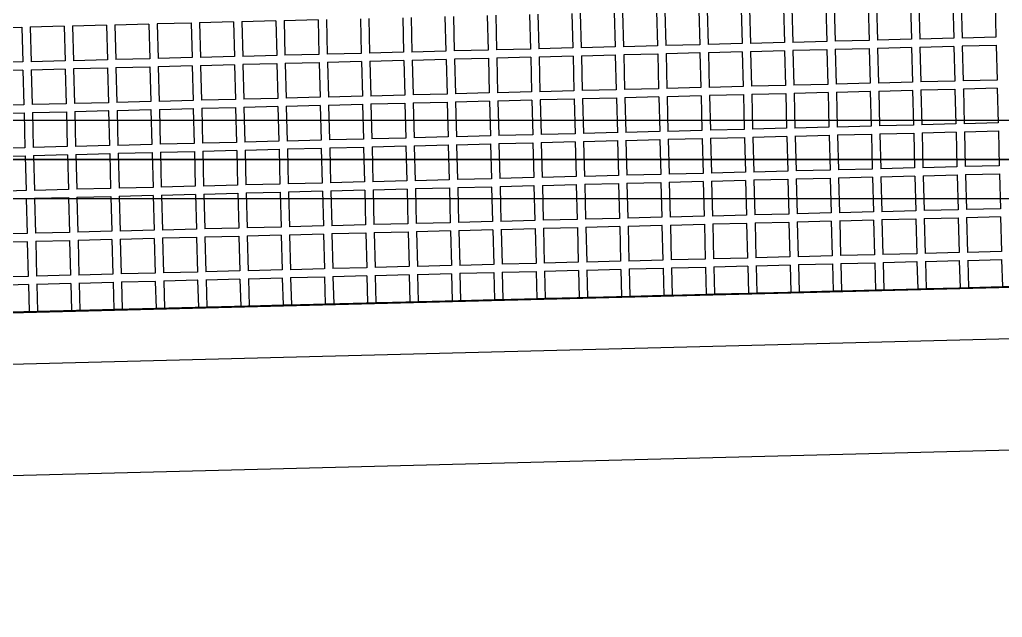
# Model space of a CAD drawing. Header units: inches. Extents: x -1841 to -80, y -100 to 1021.
# Drawn here: x -904.621 to -902.536, y 327.062 to 328.33 of the extents above; entities that cross this region are included whole.
import ezdxf

# ---------------------------------------------------------------- set-up
doc = ezdxf.new("R2010")
doc.units = ezdxf.units.IN
doc.header["$MEASUREMENT"] = 0
doc.layers.add('Edges', color=7, linetype='Continuous')
doc.layers.add('PDF_Geometry', color=7, linetype='Continuous', true_color=0x777777)

# ---------------------------------------------------------------- blocks, each defined once
blk = doc.blocks.new('infrared patio heater fr')
at = {"layer": 'Edges'}
for p, q in [((-50, 10.889), (50, 10.889)), ((-40, 8.228), (40, 8.228)), ((-40, 6.998), (40, 6.998)), ((38, 6.971), (-38, 6.971)), ((-5.487, 6.971), (-5.687, 6.971)), ((-5.486, 6.329), (-5.487, 6.971)), ((-4.674, 6.971), (-5.487, 6.971)), ((-4.674, 6.329), (-4.674, 6.971)), ((-4.474, 6.971), (-4.674, 6.971)), ((-4.473, 6.329), (-4.474, 6.971)), ((-3.66, 6.971), (-4.474, 6.971)), ((-3.66, 6.329), (-3.66, 6.971)), ((-3.461, 6.971), (-3.66, 6.971)), ((-3.459, 6.329), (-3.461, 6.971)), ((-2.647, 6.971), (-3.461, 6.971)), ((-2.647, 6.329), (-2.647, 6.971)), ((-2.447, 6.971), (-2.647, 6.971)), ((-2.446, 6.329), (-2.447, 6.971)), ((-1.634, 6.971), (-2.447, 6.971)), ((-1.634, 6.329), (-1.634, 6.971)), ((-1.434, 6.971), (-1.634, 6.971)), ((-1.433, 6.329), (-1.434, 6.971)), ((-0.62, 6.971), (-1.434, 6.971)), ((-0.62, 6.329), (-0.62, 6.971)), ((-0.421, 6.971), (-0.62, 6.971)), ((-0.419, 6.329), (-0.421, 6.971)), ((0.393, 6.971), (-0.421, 6.971)), ((0.393, 6.329), (0.393, 6.971)), ((0.593, 6.971), (0.393, 6.971)), ((0.594, 6.329), (0.593, 6.971)), ((1.406, 6.971), (0.593, 6.971)), ((1.406, 6.329), (1.406, 6.971)), ((1.606, 6.971), (1.406, 6.971)), ((1.607, 6.329), (1.606, 6.971)), ((2.42, 6.971), (1.606, 6.971)), ((2.42, 6.329), (2.42, 6.971)), ((2.619, 6.971), (2.42, 6.971)), ((2.621, 6.329), (2.619, 6.971)), ((3.433, 6.971), (2.619, 6.971)), ((3.433, 6.329), (3.433, 6.971)), ((3.633, 6.971), (3.433, 6.971)), ((3.634, 6.329), (3.633, 6.971)), ((4.446, 6.971), (3.633, 6.971)), ((4.446, 6.329), (4.446, 6.971)), ((4.646, 6.971), (4.446, 6.971)), ((4.647, 6.329), (4.646, 6.971)), ((5.46, 6.971), (4.646, 6.971)), ((5.46, 6.329), (5.46, 6.971)), ((5.659, 6.971), (5.46, 6.971)), ((5.661, 6.329), (5.659, 6.971)), ((6.473, 6.971), (5.659, 6.971)), ((6.473, 6.329), (6.473, 6.971)), ((6.673, 6.971), (6.473, 6.971)), ((6.674, 6.329), (6.673, 6.971)), ((7.486, 6.971), (6.673, 6.971)), ((7.486, 6.329), (7.486, 6.971)), ((7.686, 6.971), (7.486, 6.971)), ((7.687, 6.329), (7.686, 6.971)), ((8.5, 6.971), (7.686, 6.971)), ((8.5, 6.329), (8.5, 6.971)), ((8.699, 6.971), (8.5, 6.971)), ((8.701, 6.329), (8.699, 6.971)), ((9.513, 6.971), (8.699, 6.971)), ((9.513, 6.329), (9.513, 6.971)), ((9.713, 6.971), (9.513, 6.971)), ((9.714, 6.329), (9.713, 6.971)), ((10.526, 6.971), (9.713, 6.971)), ((10.526, 6.329), (10.526, 6.971)), ((10.726, 6.971), (10.526, 6.971)), ((10.727, 6.329), (10.726, 6.971)), ((11.54, 6.971), (10.726, 6.971)), ((11.54, 6.329), (11.54, 6.971)), ((11.739, 6.971), (11.54, 6.971)), ((11.741, 6.329), (11.739, 6.971)), ((12.553, 6.971), (11.739, 6.971)), ((12.553, 6.329), (12.553, 6.971)), ((12.753, 6.971), (12.553, 6.971)), ((12.754, 6.329), (12.753, 6.971)), ((13.566, 6.971), (12.753, 6.971)), ((13.566, 6.329), (13.566, 6.971)), ((13.766, 6.971), (13.566, 6.971)), ((13.767, 6.329), (13.766, 6.971)), ((14.58, 6.971), (13.766, 6.971)), ((14.58, 6.329), (14.58, 6.971)), ((14.779, 6.971), (14.58, 6.971)), ((14.781, 6.329), (14.779, 6.971)), ((15.593, 6.971), (14.779, 6.971)), ((15.593, 6.329), (15.593, 6.971)), ((15.793, 6.971), (15.593, 6.971)), ((15.794, 6.329), (15.793, 6.971)), ((16.606, 6.971), (15.793, 6.971)), ((16.606, 6.329), (16.606, 6.971)), ((16.806, 6.971), (16.606, 6.971)), ((16.807, 6.329), (16.806, 6.971)), ((17.62, 6.971), (16.806, 6.971)), ((17.62, 6.329), (17.62, 6.971)), ((17.819, 6.971), (17.62, 6.971)), ((17.821, 6.329), (17.819, 6.971)), ((18.633, 6.971), (17.819, 6.971)), ((-5.487, 6.325), (-5.486, 6.329)), ((-5.486, 5.303), (-5.487, 6.131)), ((-5.486, 6.329), (-4.674, 6.329)), ((-5.485, 6.131), (-4.674, 6.131)), ((-4.674, 6.318), (-4.674, 6.329)), ((-4.674, 5.303), (-4.674, 6.131)), ((-4.474, 6.325), (-4.473, 6.329)), ((-4.473, 5.303), (-4.474, 6.131)), ((-4.473, 6.329), (-3.66, 6.329)), ((-4.471, 6.131), (-3.66, 6.131)), ((-3.66, 6.318), (-3.66, 6.329)), ((-3.66, 5.303), (-3.66, 6.131)), ((-3.461, 6.325), (-3.459, 6.329)), ((-3.459, 5.303), (-3.461, 6.131)), ((-3.459, 6.329), (-2.647, 6.329)), ((-3.458, 6.131), (-2.647, 6.131)), ((-2.647, 6.318), (-2.647, 6.329)), ((-2.647, 5.303), (-2.647, 6.131)), ((-2.446, 5.303), (-2.448, 6.131)), ((-2.447, 6.325), (-2.446, 6.329)), ((-2.446, 6.329), (-1.634, 6.329)), ((-2.445, 6.131), (-1.634, 6.131)), ((-1.634, 6.318), (-1.634, 6.329)), ((-1.634, 5.303), (-1.634, 6.131)), ((-1.434, 6.325), (-1.433, 6.329)), ((-1.433, 5.303), (-1.434, 6.131)), ((-1.433, 6.329), (-0.62, 6.329)), ((-1.431, 6.131), (-0.62, 6.131)), ((-0.62, 6.318), (-0.62, 6.329)), ((-0.62, 5.303), (-0.62, 6.131)), ((-0.421, 6.325), (-0.419, 6.329)), ((-0.419, 5.303), (-0.421, 6.131)), ((-0.419, 6.329), (0.393, 6.329)), ((-0.418, 6.131), (0.393, 6.131)), ((0.393, 6.318), (0.393, 6.329)), ((0.393, 5.303), (0.393, 6.131)), ((0.593, 6.325), (0.594, 6.329)), ((0.594, 5.303), (0.593, 6.131)), ((0.594, 6.329), (1.406, 6.329)), ((0.595, 6.131), (1.406, 6.131)), ((1.406, 6.318), (1.406, 6.329)), ((1.406, 5.303), (1.406, 6.131)), ((1.606, 6.325), (1.607, 6.329)), ((1.607, 5.303), (1.606, 6.131)), ((1.607, 6.329), (2.42, 6.329)), ((1.609, 6.131), (2.42, 6.131)), ((2.42, 6.318), (2.42, 6.329)), ((2.42, 5.303), (2.42, 6.131)), ((2.619, 6.325), (2.621, 6.329)), ((2.621, 5.303), (2.619, 6.131)), ((2.621, 6.329), (3.433, 6.329)), ((2.622, 6.131), (3.433, 6.131)), ((3.433, 6.318), (3.433, 6.329)), ((3.433, 5.303), (3.433, 6.131)), ((3.633, 6.325), (3.634, 6.329)), ((3.634, 5.303), (3.633, 6.131)), ((3.634, 6.329), (4.446, 6.329)), ((3.635, 6.131), (4.446, 6.131)), ((4.446, 6.318), (4.446, 6.329)), ((4.446, 5.303), (4.446, 6.131)), ((4.646, 6.325), (4.647, 6.329)), ((4.647, 5.303), (4.646, 6.131)), ((4.647, 6.329), (5.46, 6.329)), ((4.649, 6.131), (5.46, 6.131)), ((5.46, 6.318), (5.46, 6.329)), ((5.46, 5.303), (5.46, 6.131)), ((5.659, 6.325), (5.661, 6.329)), ((5.661, 5.303), (5.659, 6.131)), ((5.661, 6.329), (6.473, 6.329)), ((5.662, 6.131), (6.473, 6.131)), ((6.473, 6.318), (6.473, 6.329)), ((6.473, 5.303), (6.473, 6.131)), ((6.673, 6.325), (6.674, 6.329)), ((6.674, 5.303), (6.673, 6.131)), ((6.674, 6.329), (7.486, 6.329)), ((6.675, 6.131), (7.486, 6.131)), ((7.486, 6.318), (7.486, 6.329)), ((7.486, 5.303), (7.486, 6.131)), ((7.686, 6.325), (7.687, 6.329)), ((7.687, 5.303), (7.686, 6.131)), ((7.687, 6.329), (8.5, 6.329)), ((7.689, 6.131), (8.5, 6.131)), ((8.5, 6.323), (8.5, 6.329)), ((8.5, 6.318), (8.5, 6.323)), ((8.5, 5.303), (8.5, 6.131)), ((8.699, 6.325), (8.701, 6.329)), ((8.701, 5.303), (8.699, 6.131)), ((8.701, 6.329), (9.513, 6.329)), ((8.702, 6.131), (9.513, 6.131)), ((9.513, 6.318), (9.513, 6.329)), ((9.513, 5.303), (9.513, 6.131)), ((9.713, 6.325), (9.714, 6.329)), ((9.714, 5.303), (9.713, 6.131)), ((9.714, 6.329), (10.526, 6.329)), ((9.715, 6.131), (10.526, 6.131)), ((10.526, 6.318), (10.526, 6.329)), ((10.526, 5.303), (10.526, 6.131)), ((10.726, 6.325), (10.727, 6.329)), ((10.727, 5.303), (10.726, 6.131)), ((10.727, 6.329), (11.54, 6.329)), ((10.729, 6.131), (11.54, 6.131)), ((11.54, 6.318), (11.54, 6.329)), ((11.54, 5.303), (11.54, 6.131)), ((11.739, 6.325), (11.741, 6.329)), ((11.741, 5.303), (11.739, 6.131)), ((11.741, 6.329), (12.553, 6.329)), ((11.742, 6.131), (12.553, 6.131)), ((12.553, 6.318), (12.553, 6.329)), ((12.553, 5.303), (12.553, 6.131)), ((12.753, 6.325), (12.754, 6.329)), ((12.754, 5.303), (12.753, 6.131)), ((12.754, 6.329), (13.566, 6.329)), ((12.755, 6.131), (13.566, 6.131)), ((13.566, 6.318), (13.566, 6.329)), ((13.566, 5.303), (13.566, 6.131)), ((13.766, 6.325), (13.767, 6.329)), ((13.767, 5.303), (13.766, 6.131)), ((13.767, 6.329), (14.58, 6.329)), ((13.769, 6.131), (14.58, 6.131)), ((14.58, 6.318), (14.58, 6.329)), ((14.58, 5.303), (14.58, 6.131)), ((14.779, 6.325), (14.781, 6.329)), ((14.781, 5.303), (14.779, 6.131)), ((14.781, 6.329), (15.593, 6.329)), ((14.782, 6.131), (15.593, 6.131)), ((15.593, 6.318), (15.593, 6.329)), ((15.593, 5.303), (15.593, 6.131)), ((15.793, 6.325), (15.794, 6.329)), ((15.794, 5.303), (15.793, 6.131)), ((15.794, 6.329), (16.606, 6.329)), ((15.795, 6.131), (16.606, 6.131)), ((16.606, 6.318), (16.606, 6.329)), ((16.606, 5.303), (16.606, 6.131)), ((16.806, 6.325), (16.807, 6.329)), ((16.807, 5.303), (16.806, 6.131)), ((16.807, 6.329), (17.62, 6.329)), ((16.809, 6.131), (17.62, 6.131)), ((17.62, 6.318), (17.62, 6.329)), ((17.62, 5.303), (17.62, 6.131)), ((17.819, 6.325), (17.821, 6.329)), ((17.821, 5.303), (17.819, 6.131)), ((17.821, 6.329), (18.633, 6.329)), ((17.822, 6.131), (18.633, 6.131)), ((-5.487, 5.299), (-5.486, 5.303)), ((-5.486, 5.303), (-4.674, 5.303)), ((-4.674, 5.295), (-4.674, 5.303)), ((-4.474, 5.299), (-4.473, 5.303)), ((-4.473, 5.303), (-3.66, 5.303)), ((-3.66, 5.295), (-3.66, 5.303)), ((-3.461, 5.299), (-3.459, 5.303)), ((-3.459, 5.303), (-2.647, 5.303)), ((-2.647, 5.295), (-2.647, 5.303)), ((-2.447, 5.299), (-2.446, 5.303)), ((-2.446, 5.303), (-1.634, 5.303)), ((-1.634, 5.293), (-1.634, 5.303)), ((-1.434, 5.299), (-1.433, 5.303)), ((-1.433, 5.303), (-0.62, 5.303)), ((-0.62, 5.295), (-0.62, 5.303)), ((-0.421, 5.299), (-0.419, 5.303)), ((-0.419, 5.303), (0.393, 5.303)), ((0.393, 5.295), (0.393, 5.303)), ((0.593, 5.299), (0.594, 5.303)), ((0.594, 5.303), (1.406, 5.303)), ((1.406, 5.295), (1.406, 5.303)), ((1.606, 5.299), (1.607, 5.303)), ((1.607, 5.303), (2.42, 5.303)), ((2.42, 5.295), (2.42, 5.303)), ((2.619, 5.299), (2.621, 5.303)), ((2.621, 5.303), (3.433, 5.303)), ((3.433, 5.295), (3.433, 5.303)), ((3.633, 5.299), (3.634, 5.303)), ((3.634, 5.303), (4.446, 5.303)), ((4.446, 5.293), (4.446, 5.303)), ((4.646, 5.299), (4.647, 5.303)), ((4.647, 5.303), (5.46, 5.303)), ((5.46, 5.295), (5.46, 5.303)), ((5.659, 5.299), (5.661, 5.303)), ((5.661, 5.303), (6.473, 5.303)), ((6.473, 5.293), (6.473, 5.303)), ((6.673, 5.299), (6.674, 5.303)), ((6.674, 5.303), (7.486, 5.303)), ((7.486, 5.295), (7.486, 5.303)), ((7.686, 5.299), (7.687, 5.303)), ((7.687, 5.303), (8.5, 5.303)), ((8.5, 5.297), (8.5, 5.303)), ((8.5, 5.293), (8.5, 5.297)), ((8.699, 5.299), (8.701, 5.303)), ((8.701, 5.303), (9.513, 5.303)), ((9.513, 5.295), (9.513, 5.303)), ((9.713, 5.299), (9.714, 5.303)), ((9.714, 5.303), (10.526, 5.303)), ((10.526, 5.295), (10.526, 5.303)), ((10.726, 5.299), (10.727, 5.303)), ((10.727, 5.303), (11.54, 5.303)), ((11.54, 5.295), (11.54, 5.303)), ((11.739, 5.299), (11.741, 5.303)), ((11.741, 5.303), (12.553, 5.303)), ((12.553, 5.295), (12.553, 5.303)), ((12.753, 5.299), (12.754, 5.303)), ((12.754, 5.303), (13.566, 5.303)), ((13.566, 5.293), (13.566, 5.303)), ((13.766, 5.299), (13.767, 5.303)), ((13.767, 5.303), (14.58, 5.303)), ((14.58, 5.295), (14.58, 5.303)), ((14.779, 5.299), (14.781, 5.303)), ((14.781, 5.303), (15.593, 5.303)), ((15.593, 5.295), (15.593, 5.303)), ((15.793, 5.299), (15.794, 5.303)), ((15.794, 5.303), (16.606, 5.303)), ((16.606, 5.295), (16.606, 5.303)), ((16.806, 5.299), (16.807, 5.303)), ((16.807, 5.303), (17.62, 5.303)), ((17.62, 5.295), (17.62, 5.303)), ((17.819, 5.299), (17.821, 5.303)), ((17.821, 5.303), (18.633, 5.303)), ((-5.488, 5.105), (-4.674, 5.105)), ((-5.486, 4.277), (-5.488, 5.105)), ((-4.674, 4.277), (-4.674, 5.105)), ((-4.474, 5.105), (-3.66, 5.105)), ((-4.473, 4.277), (-4.474, 5.105)), ((-3.66, 4.277), (-3.66, 5.105)), ((-3.461, 5.105), (-2.647, 5.105)), ((-3.459, 4.277), (-3.461, 5.105)), ((-2.647, 4.277), (-2.647, 5.105)), ((-2.447, 5.105), (-1.634, 5.105)), ((-2.446, 4.277), (-2.447, 5.105)), ((-1.634, 4.277), (-1.634, 5.105)), ((-1.434, 5.105), (-0.62, 5.105)), ((-1.433, 4.277), (-1.434, 5.105)), ((-0.62, 4.277), (-0.62, 5.105)), ((-0.421, 5.105), (0.393, 5.105)), ((-0.419, 4.277), (-0.421, 5.105)), ((0.393, 4.277), (0.393, 5.105)), ((0.593, 5.105), (1.406, 5.105)), ((0.594, 4.277), (0.593, 5.105)), ((1.406, 4.277), (1.406, 5.105)), ((1.606, 5.105), (2.42, 5.105)), ((1.607, 4.277), (1.606, 5.105)), ((2.42, 4.277), (2.42, 5.105)), ((2.619, 5.105), (3.433, 5.105)), ((2.621, 4.277), (2.619, 5.105)), ((3.433, 4.277), (3.433, 5.105)), ((3.633, 5.105), (4.446, 5.105)), ((3.634, 4.277), (3.633, 5.105)), ((4.446, 4.277), (4.446, 5.105)), ((4.646, 5.105), (5.46, 5.105)), ((4.647, 4.277), (4.646, 5.105)), ((5.46, 4.277), (5.46, 5.105)), ((5.659, 5.105), (6.473, 5.105)), ((5.661, 4.277), (5.659, 5.105)), ((6.473, 4.277), (6.473, 5.105)), ((6.673, 5.105), (7.486, 5.105)), ((6.674, 4.277), (6.673, 5.105)), ((7.486, 4.277), (7.486, 5.105)), ((7.686, 5.105), (8.5, 5.105)), ((7.687, 4.277), (7.686, 5.105)), ((8.5, 4.277), (8.5, 5.105)), ((8.699, 5.105), (9.513, 5.105)), ((8.701, 4.277), (8.699, 5.105)), ((9.513, 4.277), (9.513, 5.105)), ((9.713, 5.105), (10.526, 5.105)), ((9.714, 4.277), (9.713, 5.105)), ((10.526, 4.277), (10.526, 5.105)), ((10.726, 5.105), (11.54, 5.105)), ((10.727, 4.277), (10.726, 5.105)), ((11.54, 4.277), (11.54, 5.105)), ((11.739, 5.105), (12.553, 5.105)), ((11.741, 4.277), (11.739, 5.105)), ((12.553, 4.277), (12.553, 5.105)), ((12.753, 5.105), (13.566, 5.105)), ((12.754, 4.277), (12.753, 5.105)), ((13.566, 4.277), (13.566, 5.105)), ((13.766, 5.105), (14.58, 5.105)), ((13.767, 4.277), (13.766, 5.105)), ((14.58, 4.277), (14.58, 5.105)), ((14.779, 5.105), (15.593, 5.105)), ((14.781, 4.277), (14.779, 5.105)), ((15.593, 4.277), (15.593, 5.105)), ((15.793, 5.105), (16.606, 5.105)), ((15.794, 4.277), (15.793, 5.105)), ((16.606, 4.277), (16.606, 5.105)), ((16.806, 5.105), (17.62, 5.105)), ((16.807, 4.277), (16.806, 5.105)), ((17.62, 4.277), (17.62, 5.105)), ((17.819, 5.105), (18.633, 5.105)), ((17.821, 4.277), (17.819, 5.105)), ((-5.487, 4.273), (-5.486, 4.277)), ((-5.486, 4.277), (-4.674, 4.277)), ((-4.674, 4.269), (-4.674, 4.277)), ((-4.474, 4.273), (-4.473, 4.277)), ((-4.473, 4.277), (-3.66, 4.277)), ((-3.66, 4.269), (-3.66, 4.277)), ((-3.461, 4.273), (-3.459, 4.277)), ((-3.459, 4.277), (-2.647, 4.277)), ((-2.647, 4.269), (-2.647, 4.277)), ((-2.447, 4.273), (-2.446, 4.277)), ((-2.446, 4.277), (-1.634, 4.277)), ((-1.634, 4.267), (-1.634, 4.277)), ((-1.434, 4.273), (-1.433, 4.277)), ((-1.433, 4.277), (-0.62, 4.277)), ((-0.62, 4.269), (-0.62, 4.277)), ((-0.421, 4.273), (-0.419, 4.277)), ((-0.419, 4.277), (0.393, 4.277)), ((0.393, 4.269), (0.393, 4.277)), ((0.593, 4.273), (0.594, 4.277)), ((0.594, 4.277), (1.406, 4.277)), ((1.406, 4.271), (1.406, 4.277)), ((1.606, 4.273), (1.607, 4.277)), ((1.607, 4.277), (2.42, 4.277)), ((2.42, 4.269), (2.42, 4.277)), ((2.619, 4.273), (2.621, 4.277)), ((2.621, 4.277), (3.433, 4.277)), ((3.433, 4.269), (3.433, 4.277)), ((3.633, 4.273), (3.634, 4.277)), ((3.634, 4.277), (4.446, 4.277)), ((4.446, 4.267), (4.446, 4.277)), ((4.646, 4.273), (4.647, 4.277)), ((4.647, 4.277), (5.46, 4.277)), ((5.46, 4.269), (5.46, 4.277)), ((5.659, 4.273), (5.661, 4.277)), ((5.661, 4.277), (6.473, 4.277)), ((6.473, 4.269), (6.473, 4.277)), ((6.673, 4.273), (6.674, 4.277)), ((6.674, 4.277), (7.486, 4.277)), ((7.486, 4.269), (7.486, 4.277)), ((7.686, 4.273), (7.687, 4.277)), ((7.687, 4.277), (8.5, 4.277)), ((8.5, 4.269), (8.5, 4.277)), ((8.699, 4.273), (8.701, 4.277)), ((8.701, 4.277), (9.513, 4.277)), ((9.513, 4.269), (9.513, 4.277)), ((9.713, 4.273), (9.714, 4.277)), ((9.714, 4.277), (10.526, 4.277)), ((10.527, 4.271), (10.526, 4.277)), ((10.726, 4.273), (10.727, 4.277)), ((10.727, 4.277), (11.54, 4.277)), ((11.54, 4.269), (11.54, 4.277)), ((11.739, 4.273), (11.741, 4.277)), ((11.741, 4.277), (12.553, 4.277)), ((12.553, 4.269), (12.553, 4.277)), ((12.753, 4.273), (12.754, 4.277)), ((12.754, 4.277), (13.566, 4.277)), ((13.566, 4.269), (13.566, 4.277)), ((13.766, 4.273), (13.767, 4.277)), ((13.767, 4.277), (14.58, 4.277)), ((14.58, 4.269), (14.58, 4.277)), ((14.779, 4.273), (14.781, 4.277)), ((14.781, 4.277), (15.593, 4.277)), ((15.593, 4.269), (15.593, 4.277)), ((15.793, 4.273), (15.794, 4.277)), ((15.794, 4.277), (16.606, 4.277)), ((16.606, 4.269), (16.606, 4.277)), ((16.806, 4.273), (16.807, 4.277)), ((16.807, 4.277), (17.62, 4.277)), ((17.62, 4.271), (17.62, 4.277)), ((17.62, 4.267), (17.62, 4.271)), ((17.819, 4.273), (17.821, 4.277)), ((17.821, 4.277), (18.633, 4.277)), ((-5.487, 4.079), (-4.674, 4.079)), ((-5.486, 3.251), (-5.487, 4.079)), ((-4.674, 3.251), (-4.674, 4.079)), ((-4.474, 4.079), (-3.66, 4.079)), ((-4.473, 3.251), (-4.474, 4.079)), ((-3.66, 3.251), (-3.66, 4.079)), ((-3.461, 4.079), (-2.647, 4.079)), ((-3.46, 3.251), (-3.461, 4.079)), ((-2.647, 3.251), (-2.647, 4.079)), ((-2.447, 4.079), (-1.634, 4.079)), ((-2.446, 3.251), (-2.447, 4.079)), ((-1.634, 3.251), (-1.634, 4.079)), ((-1.434, 4.079), (-0.62, 4.079)), ((-1.433, 3.251), (-1.434, 4.079)), ((-0.62, 3.251), (-0.62, 4.079)), ((-0.421, 4.079), (0.393, 4.079)), ((-0.42, 3.251), (-0.421, 4.079)), ((0.393, 3.251), (0.393, 4.079)), ((0.593, 4.079), (1.406, 4.079)), ((0.594, 3.251), (0.593, 4.079)), ((1.406, 3.251), (1.406, 4.079)), ((1.606, 4.079), (2.42, 4.079)), ((1.607, 3.251), (1.606, 4.079)), ((2.42, 3.251), (2.42, 4.079)), ((2.619, 4.079), (3.433, 4.079)), ((2.62, 3.251), (2.619, 4.079)), ((3.433, 3.251), (3.433, 4.079)), ((3.633, 4.079), (4.446, 4.079)), ((3.634, 3.251), (3.633, 4.079)), ((4.446, 3.251), (4.446, 4.079)), ((4.646, 4.079), (5.46, 4.079)), ((4.647, 3.251), (4.646, 4.079)), ((5.46, 3.251), (5.46, 4.079)), ((5.659, 4.079), (6.473, 4.079)), ((5.66, 3.251), (5.659, 4.079)), ((6.473, 3.251), (6.473, 4.079)), ((6.673, 4.079), (7.486, 4.079)), ((6.674, 3.251), (6.673, 4.079)), ((7.486, 3.251), (7.486, 4.079)), ((7.686, 4.079), (8.5, 4.079)), ((7.687, 3.251), (7.686, 4.079)), ((8.5, 3.251), (8.5, 4.079)), ((8.699, 4.079), (9.513, 4.079)), ((8.7, 3.251), (8.699, 4.079)), ((9.513, 3.251), (9.513, 4.079)), ((9.713, 4.079), (10.526, 4.079)), ((9.714, 3.251), (9.713, 4.079)), ((10.526, 3.251), (10.526, 4.079)), ((10.726, 4.079), (11.54, 4.079)), ((10.727, 3.251), (10.726, 4.079)), ((11.54, 3.251), (11.54, 4.079)), ((11.739, 4.079), (12.553, 4.079)), ((11.74, 3.251), (11.739, 4.079)), ((12.553, 3.251), (12.553, 4.079)), ((12.753, 4.079), (13.566, 4.079)), ((12.754, 3.251), (12.753, 4.079)), ((13.566, 3.251), (13.566, 4.079)), ((13.766, 4.079), (14.58, 4.079)), ((13.767, 3.251), (13.766, 4.079)), ((14.58, 3.251), (14.58, 4.079)), ((14.779, 4.079), (15.593, 4.079)), ((14.78, 3.251), (14.779, 4.079)), ((15.593, 3.251), (15.593, 4.079)), ((15.793, 4.079), (16.606, 4.079)), ((15.794, 3.251), (15.793, 4.079)), ((16.606, 3.251), (16.606, 4.079)), ((16.806, 4.079), (17.62, 4.079)), ((16.807, 3.251), (16.806, 4.079)), ((17.62, 3.251), (17.62, 4.079)), ((17.819, 4.079), (18.633, 4.079)), ((17.82, 3.251), (17.819, 4.079)), ((-5.487, 3.245), (-5.486, 3.251)), ((-5.486, 3.251), (-4.674, 3.251)), ((-4.674, 3.242), (-4.674, 3.251)), ((-4.474, 3.245), (-4.473, 3.251)), ((-4.473, 3.251), (-3.66, 3.251)), ((-3.66, 3.242), (-3.66, 3.251)), ((-3.461, 3.245), (-3.46, 3.251)), ((-3.46, 3.251), (-2.647, 3.251)), ((-2.647, 3.242), (-2.647, 3.251)), ((-2.447, 3.245), (-2.446, 3.251)), ((-2.446, 3.251), (-1.634, 3.251)), ((-1.634, 3.242), (-1.634, 3.251)), ((-1.434, 3.245), (-1.433, 3.251)), ((-1.433, 3.251), (-0.62, 3.251)), ((-0.62, 3.242), (-0.62, 3.251)), ((-0.421, 3.245), (-0.42, 3.251)), ((-0.42, 3.251), (0.393, 3.251)), ((0.393, 3.242), (0.393, 3.251)), ((0.593, 3.245), (0.594, 3.251)), ((0.594, 3.251), (1.406, 3.251)), ((1.406, 3.242), (1.406, 3.251)), ((1.606, 3.245), (1.607, 3.251)), ((1.607, 3.251), (2.42, 3.251)), ((2.42, 3.242), (2.42, 3.251)), ((2.619, 3.245), (2.62, 3.251)), ((2.62, 3.251), (3.433, 3.251)), ((3.433, 3.242), (3.433, 3.251)), ((3.633, 3.245), (3.634, 3.251)), ((3.634, 3.251), (4.446, 3.251)), ((4.446, 3.242), (4.446, 3.251)), ((4.646, 3.245), (4.647, 3.251)), ((4.647, 3.251), (5.46, 3.251)), ((5.46, 3.242), (5.46, 3.251)), ((5.659, 3.245), (5.66, 3.251)), ((5.66, 3.251), (6.473, 3.251)), ((6.473, 3.242), (6.473, 3.251)), ((6.673, 3.245), (6.674, 3.251)), ((6.674, 3.251), (7.486, 3.251)), ((7.486, 3.242), (7.486, 3.251)), ((7.686, 3.245), (7.687, 3.251)), ((7.687, 3.251), (8.5, 3.251)), ((8.5, 3.242), (8.5, 3.251)), ((8.699, 3.245), (8.7, 3.251)), ((8.7, 3.251), (9.513, 3.251)), ((9.513, 3.242), (9.513, 3.251)), ((9.713, 3.245), (9.714, 3.251)), ((9.714, 3.251), (10.526, 3.251)), ((10.527, 3.245), (10.526, 3.251)), ((10.526, 3.242), (10.527, 3.245)), ((10.726, 3.245), (10.727, 3.251)), ((10.727, 3.251), (11.54, 3.251)), ((11.54, 3.242), (11.54, 3.251)), ((11.739, 3.245), (11.74, 3.251)), ((11.74, 3.251), (12.553, 3.251)), ((12.553, 3.242), (12.553, 3.251)), ((12.753, 3.245), (12.754, 3.251)), ((12.754, 3.251), (13.566, 3.251)), ((13.566, 3.242), (13.566, 3.251)), ((13.766, 3.245), (13.767, 3.251)), ((13.767, 3.251), (14.58, 3.251)), ((14.58, 3.242), (14.58, 3.251)), ((14.779, 3.245), (14.78, 3.251)), ((14.78, 3.251), (15.593, 3.251)), ((15.593, 3.242), (15.593, 3.251)), ((15.793, 3.245), (15.794, 3.251)), ((15.794, 3.251), (16.606, 3.251)), ((16.606, 3.242), (16.606, 3.251)), ((16.806, 3.245), (16.807, 3.251)), ((16.807, 3.251), (17.62, 3.251)), ((17.62, 3.242), (17.62, 3.251)), ((17.819, 3.245), (17.82, 3.251)), ((17.82, 3.251), (18.633, 3.251)), ((-5.487, 3.053), (-4.674, 3.053)), ((-5.486, 2.225), (-5.487, 3.053)), ((-4.674, 2.225), (-4.674, 3.053)), ((-4.474, 3.053), (-3.66, 3.053)), ((-4.473, 2.225), (-4.474, 3.053)), ((-3.66, 2.225), (-3.66, 3.053)), ((-3.461, 3.053), (-2.647, 3.053)), ((-3.46, 2.225), (-3.461, 3.053)), ((-2.647, 2.225), (-2.647, 3.053)), ((-2.447, 3.053), (-1.634, 3.053)), ((-2.446, 2.225), (-2.447, 3.053)), ((-1.634, 2.225), (-1.634, 3.053)), ((-1.434, 3.053), (-0.62, 3.053)), ((-1.433, 2.225), (-1.434, 3.053)), ((-0.62, 2.225), (-0.62, 3.053)), ((-0.421, 3.053), (0.393, 3.053)), ((-0.42, 2.225), (-0.421, 3.053)), ((0.393, 2.225), (0.393, 3.053)), ((0.593, 3.053), (1.406, 3.053)), ((0.594, 2.225), (0.593, 3.053)), ((1.406, 2.225), (1.406, 3.053)), ((1.606, 3.053), (2.42, 3.053)), ((1.607, 2.225), (1.606, 3.053)), ((2.42, 2.225), (2.42, 3.053)), ((2.62, 2.225), (2.618, 3.055)), ((2.62, 3.053), (3.433, 3.053)), ((3.433, 2.225), (3.433, 3.053)), ((3.634, 2.225), (3.631, 3.055)), ((3.633, 3.053), (4.446, 3.053)), ((4.446, 2.225), (4.446, 3.053)), ((4.646, 3.053), (5.46, 3.053)), ((4.647, 2.225), (4.646, 3.053)), ((5.46, 2.225), (5.46, 3.053)), ((5.659, 3.053), (6.473, 3.053)), ((5.66, 2.225), (5.659, 3.053)), ((6.473, 2.225), (6.473, 3.053)), ((6.673, 3.053), (7.486, 3.053)), ((6.674, 2.225), (6.673, 3.053)), ((7.486, 2.225), (7.486, 3.053)), ((7.686, 3.053), (8.5, 3.053)), ((7.687, 2.225), (7.686, 3.053)), ((8.5, 2.225), (8.5, 3.053)), ((8.7, 2.225), (8.698, 3.055)), ((8.7, 3.053), (9.513, 3.053)), ((9.513, 2.225), (9.513, 3.053)), ((9.714, 2.225), (9.711, 3.055)), ((9.713, 3.053), (10.526, 3.053)), ((10.526, 2.225), (10.526, 3.053)), ((10.726, 3.053), (11.54, 3.053)), ((10.727, 2.225), (10.726, 3.053)), ((11.54, 2.225), (11.54, 3.053)), ((11.739, 3.053), (12.553, 3.053)), ((11.74, 2.225), (11.739, 3.053)), ((12.553, 2.225), (12.553, 3.053)), ((12.753, 3.053), (13.566, 3.053)), ((12.754, 2.225), (12.753, 3.053)), ((13.566, 2.225), (13.566, 3.053)), ((13.766, 3.053), (14.58, 3.053)), ((13.767, 2.225), (13.766, 3.053)), ((14.58, 2.225), (14.58, 3.053)), ((14.78, 2.225), (14.778, 3.055)), ((14.78, 3.053), (15.593, 3.053)), ((15.593, 2.225), (15.593, 3.053)), ((15.794, 2.225), (15.791, 3.055)), ((15.793, 3.053), (16.606, 3.053)), ((16.606, 2.225), (16.606, 3.053)), ((16.806, 3.053), (17.62, 3.053)), ((16.807, 2.225), (16.806, 3.053)), ((17.62, 2.225), (17.62, 3.053)), ((17.819, 3.053), (18.633, 3.053)), ((17.82, 2.225), (17.819, 3.053)), ((-5.487, 2.221), (-5.486, 2.225)), ((-5.486, 2.225), (-4.674, 2.225)), ((-4.674, 2.218), (-4.674, 2.225)), ((-4.474, 2.221), (-4.473, 2.225)), ((-4.473, 2.225), (-3.66, 2.225)), ((-3.66, 2.218), (-3.66, 2.225)), ((-3.461, 2.221), (-3.46, 2.225)), ((-3.46, 2.225), (-2.647, 2.225)), ((-2.647, 2.218), (-2.647, 2.225)), ((-2.447, 2.221), (-2.446, 2.225)), ((-2.446, 2.225), (-1.634, 2.225)), ((-1.634, 2.218), (-1.634, 2.225)), ((-1.434, 2.221), (-1.433, 2.225)), ((-1.433, 2.225), (-0.62, 2.225)), ((-0.62, 2.218), (-0.62, 2.225)), ((-0.421, 2.221), (-0.42, 2.225)), ((-0.42, 2.225), (0.393, 2.225)), ((0.393, 2.218), (0.393, 2.225)), ((0.593, 2.221), (0.594, 2.225)), ((0.594, 2.225), (1.406, 2.225)), ((1.406, 2.218), (1.406, 2.225)), ((1.606, 2.221), (1.607, 2.225)), ((1.607, 2.225), (2.42, 2.225)), ((2.42, 2.218), (2.42, 2.225)), ((2.619, 2.221), (2.62, 2.225)), ((2.62, 2.225), (3.433, 2.225)), ((3.433, 2.218), (3.433, 2.225)), ((3.633, 2.221), (3.634, 2.225)), ((3.634, 2.225), (4.446, 2.225)), ((4.446, 2.218), (4.446, 2.225)), ((4.646, 2.221), (4.647, 2.225)), ((4.647, 2.225), (5.46, 2.225)), ((5.46, 2.218), (5.46, 2.225)), ((5.659, 2.221), (5.66, 2.225)), ((5.66, 2.225), (6.473, 2.225)), ((6.473, 2.218), (6.473, 2.225)), ((6.673, 2.221), (6.674, 2.225)), ((6.674, 2.225), (7.486, 2.225)), ((7.486, 2.218), (7.486, 2.225)), ((7.686, 2.221), (7.687, 2.225)), ((7.687, 2.225), (8.5, 2.225)), ((8.5, 2.218), (8.5, 2.225)), ((8.699, 2.221), (8.7, 2.225)), ((8.7, 2.225), (9.513, 2.225)), ((9.513, 2.218), (9.513, 2.225)), ((9.713, 2.221), (9.714, 2.225)), ((9.714, 2.225), (10.526, 2.225)), ((10.526, 2.218), (10.526, 2.225)), ((10.726, 2.221), (10.727, 2.225)), ((10.727, 2.225), (11.54, 2.225)), ((11.54, 2.218), (11.54, 2.225)), ((11.739, 2.221), (11.74, 2.225)), ((11.74, 2.225), (12.553, 2.225)), ((12.553, 2.218), (12.553, 2.225)), ((12.753, 2.221), (12.754, 2.225)), ((12.754, 2.225), (13.566, 2.225)), ((13.566, 2.218), (13.566, 2.225)), ((13.766, 2.221), (13.767, 2.225)), ((13.767, 2.225), (14.58, 2.225)), ((14.58, 2.218), (14.58, 2.225)), ((14.779, 2.221), (14.78, 2.225)), ((14.78, 2.225), (15.593, 2.225)), ((15.593, 2.218), (15.593, 2.225)), ((15.793, 2.221), (15.794, 2.225)), ((15.794, 2.225), (16.606, 2.225)), ((16.606, 2.218), (16.606, 2.225)), ((16.806, 2.221), (16.807, 2.225)), ((16.807, 2.225), (17.62, 2.225)), ((17.62, 2.218), (17.62, 2.225)), ((17.819, 2.221), (17.82, 2.225)), ((17.82, 2.225), (18.633, 2.225)), ((-5.487, 2.027), (-4.674, 2.027)), ((-5.486, 1.199), (-5.487, 2.027)), ((-4.674, 1.199), (-4.674, 2.027)), ((-4.474, 2.027), (-3.66, 2.027)), ((-4.473, 1.199), (-4.474, 2.027)), ((-3.66, 1.199), (-3.66, 2.027)), ((-3.461, 2.027), (-2.647, 2.027)), ((-3.46, 1.199), (-3.461, 2.027)), ((-2.647, 1.199), (-2.647, 2.027)), ((-2.447, 2.027), (-1.634, 2.027)), ((-2.446, 1.199), (-2.447, 2.027)), ((-1.634, 1.199), (-1.634, 2.027)), ((-1.434, 2.027), (-0.62, 2.027)), ((-1.433, 1.199), (-1.434, 2.027)), ((-0.62, 1.199), (-0.62, 2.027)), ((-0.421, 2.027), (0.393, 2.027)), ((-0.42, 1.199), (-0.421, 2.027)), ((0.393, 1.199), (0.393, 2.027)), ((0.593, 2.027), (1.406, 2.027)), ((0.594, 1.199), (0.593, 2.027)), ((1.406, 1.199), (1.406, 2.027)), ((1.606, 2.027), (2.42, 2.027)), ((1.607, 1.199), (1.606, 2.027)), ((2.42, 1.199), (2.42, 2.027)), ((2.619, 2.027), (3.433, 2.027)), ((2.62, 1.199), (2.619, 2.027)), ((3.433, 1.199), (3.433, 2.027)), ((3.633, 2.027), (4.446, 2.027)), ((3.634, 1.199), (3.633, 2.027)), ((4.446, 1.199), (4.446, 2.027)), ((4.646, 2.027), (5.46, 2.027)), ((4.647, 1.199), (4.646, 2.027)), ((5.46, 1.199), (5.46, 2.027)), ((5.659, 2.027), (6.473, 2.027)), ((5.659, 1.199), (5.659, 2.027)), ((6.473, 1.199), (6.473, 2.027)), ((6.673, 2.027), (7.486, 2.027)), ((6.673, 1.199), (6.673, 2.027)), ((7.486, 1.199), (7.486, 2.027)), ((7.686, 2.027), (8.5, 2.027)), ((7.687, 1.199), (7.686, 2.027)), ((8.5, 1.199), (8.5, 2.027)), ((8.699, 2.027), (9.513, 2.027)), ((8.7, 1.199), (8.699, 2.027)), ((9.513, 1.199), (9.513, 2.027)), ((9.713, 2.027), (10.526, 2.027)), ((9.714, 1.199), (9.713, 2.027)), ((10.526, 1.199), (10.526, 2.027)), ((10.726, 2.027), (11.54, 2.027)), ((10.727, 1.199), (10.726, 2.027)), ((11.54, 1.199), (11.54, 2.027)), ((11.739, 2.027), (12.553, 2.027)), ((11.74, 1.199), (11.739, 2.027)), ((12.553, 1.199), (12.553, 2.027)), ((12.753, 2.027), (13.566, 2.027)), ((12.754, 1.199), (12.753, 2.027)), ((13.566, 1.199), (13.566, 2.027)), ((13.766, 2.027), (14.58, 2.027)), ((13.767, 1.199), (13.766, 2.027)), ((14.58, 1.199), (14.58, 2.027)), ((14.779, 2.027), (15.593, 2.027)), ((14.78, 1.199), (14.779, 2.027)), ((15.593, 1.199), (15.593, 2.027)), ((15.793, 2.027), (16.606, 2.027)), ((15.794, 1.199), (15.793, 2.027)), ((16.606, 1.199), (16.606, 2.027)), ((16.806, 2.027), (17.62, 2.027)), ((16.807, 1.199), (16.806, 2.027)), ((17.62, 1.199), (17.62, 2.027)), ((17.819, 2.027), (18.633, 2.027)), ((17.82, 1.199), (17.819, 2.027)), ((-5.487, 1.196), (-5.486, 1.199)), ((-5.486, 1.199), (-4.674, 1.199)), ((-4.674, 1.193), (-4.674, 1.199)), ((-4.474, 1.196), (-4.473, 1.199)), ((-4.473, 1.199), (-3.66, 1.199)), ((-3.66, 1.193), (-3.66, 1.199)), ((-3.461, 1.196), (-3.46, 1.199)), ((-3.46, 1.199), (-2.647, 1.199)), ((-2.647, 1.193), (-2.647, 1.199)), ((-2.447, 1.196), (-2.446, 1.199)), ((-2.446, 1.199), (-1.634, 1.199)), ((-1.634, 1.193), (-1.634, 1.199)), ((-1.434, 1.196), (-1.433, 1.199)), ((-1.433, 1.199), (-0.62, 1.199)), ((-0.62, 1.193), (-0.62, 1.199)), ((-0.421, 1.196), (-0.42, 1.199)), ((-0.42, 1.199), (0.393, 1.199)), ((0.393, 1.193), (0.393, 1.199)), ((0.593, 1.196), (0.594, 1.199)), ((0.594, 1.199), (1.406, 1.199)), ((1.406, 1.193), (1.406, 1.199)), ((1.606, 1.196), (1.607, 1.199)), ((1.607, 1.199), (2.42, 1.199)), ((2.42, 1.193), (2.42, 1.199)), ((2.619, 1.196), (2.62, 1.199)), ((2.62, 1.199), (3.433, 1.199)), ((3.433, 1.193), (3.433, 1.199)), ((3.633, 1.196), (3.634, 1.199)), ((3.634, 1.199), (4.446, 1.199)), ((4.446, 1.193), (4.446, 1.199)), ((4.646, 1.196), (4.647, 1.199)), ((4.647, 1.199), (5.46, 1.199)), ((5.46, 1.193), (5.46, 1.199)), ((5.659, 1.196), (5.659, 1.199)), ((5.659, 1.199), (6.473, 1.199)), ((6.473, 1.193), (6.473, 1.199)), ((6.673, 1.196), (6.673, 1.199)), ((6.673, 1.199), (7.486, 1.199)), ((7.486, 1.193), (7.486, 1.199)), ((7.686, 1.196), (7.687, 1.199)), ((7.687, 1.199), (8.5, 1.199)), ((8.5, 1.193), (8.5, 1.199)), ((8.699, 1.196), (8.7, 1.199)), ((8.7, 1.199), (9.513, 1.199)), ((9.513, 1.193), (9.513, 1.199)), ((9.713, 1.196), (9.714, 1.199)), ((9.714, 1.199), (10.526, 1.199)), ((10.526, 1.193), (10.526, 1.199)), ((10.726, 1.196), (10.727, 1.199)), ((10.727, 1.199), (11.54, 1.199)), ((11.54, 1.193), (11.54, 1.199)), ((11.739, 1.196), (11.74, 1.199)), ((11.74, 1.199), (12.553, 1.199)), ((12.553, 1.193), (12.553, 1.199)), ((12.753, 1.196), (12.754, 1.199)), ((12.754, 1.199), (13.566, 1.199)), ((13.566, 1.193), (13.566, 1.199)), ((13.766, 1.196), (13.767, 1.199)), ((13.767, 1.199), (14.58, 1.199)), ((14.58, 1.193), (14.58, 1.199)), ((14.779, 1.196), (14.78, 1.199)), ((14.78, 1.199), (15.593, 1.199)), ((15.593, 1.193), (15.593, 1.199)), ((15.793, 1.196), (15.794, 1.199)), ((15.794, 1.199), (16.606, 1.199)), ((16.606, 1.193), (16.606, 1.199)), ((16.806, 1.196), (16.807, 1.199)), ((16.807, 1.199), (17.62, 1.199)), ((17.62, 1.193), (17.62, 1.199)), ((17.819, 1.196), (17.82, 1.199)), ((17.82, 1.199), (18.633, 1.199)), ((-5.487, 1.001), (-4.674, 1.001)), ((-5.486, 0.173), (-5.487, 1.001)), ((-4.674, 0.173), (-4.674, 1.001)), ((-4.474, 1.001), (-3.66, 1.001)), ((-4.473, 0.173), (-4.474, 1.001)), ((-3.66, 0.173), (-3.66, 1.001)), ((-3.461, 1.001), (-2.647, 1.001)), ((-3.46, 0.173), (-3.461, 1.001)), ((-2.647, 0.173), (-2.647, 1.001)), ((-2.447, 1.001), (-1.634, 1.001)), ((-2.446, 0.173), (-2.447, 1.001)), ((-1.634, 0.173), (-1.634, 1.001)), ((-1.434, 1.001), (-0.62, 1.001)), ((-1.433, 0.173), (-1.434, 1.001)), ((-0.62, 0.173), (-0.62, 1.001)), ((-0.421, 1.001), (0.393, 1.001)), ((-0.42, 0.173), (-0.421, 1.001)), ((0.393, 0.173), (0.393, 1.001)), ((0.593, 1.001), (1.406, 1.001)), ((0.594, 0.173), (0.593, 1.001)), ((1.406, 0.173), (1.406, 1.001)), ((1.606, 1.001), (2.42, 1.001)), ((1.607, 0.173), (1.606, 1.001)), ((2.42, 0.173), (2.42, 1.001)), ((2.619, 1.001), (3.433, 1.001)), ((2.62, 0.173), (2.619, 1.001)), ((3.433, 0.173), (3.433, 1.001)), ((3.633, 1.001), (4.446, 1.001)), ((3.634, 0.173), (3.633, 1.001)), ((4.446, 0.173), (4.446, 1.001)), ((4.646, 1.001), (5.46, 1.001)), ((4.647, 0.173), (4.646, 1.001)), ((5.46, 0.173), (5.46, 1.001)), ((5.659, 1.001), (6.473, 1.001)), ((5.66, 0.173), (5.659, 1.001)), ((6.473, 0.173), (6.473, 1.001)), ((6.673, 1.001), (7.486, 1.001)), ((6.674, 0.173), (6.673, 1.001)), ((7.486, 0.173), (7.486, 1.001)), ((7.686, 1.001), (8.5, 1.001)), ((7.687, 0.173), (7.686, 1.001)), ((8.5, 0.173), (8.5, 1.001)), ((8.699, 1.001), (9.513, 1.001)), ((8.7, 0.173), (8.699, 1.001)), ((9.513, 0.173), (9.513, 1.001)), ((9.713, 1.001), (10.526, 1.001)), ((9.714, 0.173), (9.713, 1.001)), ((10.526, 0.173), (10.526, 1.001)), ((10.726, 1.001), (11.54, 1.001)), ((10.727, 0.173), (10.726, 1.001)), ((11.54, 0.173), (11.54, 1.001)), ((11.739, 1.001), (12.553, 1.001)), ((11.74, 0.173), (11.739, 1.001)), ((12.553, 0.173), (12.553, 1.001)), ((12.753, 1.001), (13.566, 1.001)), ((12.754, 0.173), (12.753, 1.001)), ((13.566, 0.173), (13.566, 1.001)), ((13.766, 1.001), (14.58, 1.001)), ((13.767, 0.173), (13.766, 1.001)), ((14.58, 0.173), (14.58, 1.001)), ((14.779, 1.001), (15.593, 1.001)), ((14.78, 0.173), (14.779, 1.001)), ((15.593, 0.173), (15.593, 1.001)), ((15.793, 1.001), (16.606, 1.001)), ((15.794, 0.173), (15.793, 1.001)), ((16.606, 0.173), (16.606, 1.001)), ((16.806, 1.001), (17.62, 1.001)), ((16.807, 0.173), (16.806, 1.001)), ((17.62, 0.173), (17.62, 1.001)), ((17.819, 1.001), (18.633, 1.001)), ((17.82, 0.173), (17.819, 1.001)), ((10.726, 0.17), (10.727, 0.173)), ((10.727, 0.173), (11.54, 0.173)), ((11.54, 0.167), (11.54, 0.173)), ((11.739, 0.17), (11.74, 0.173)), ((11.74, 0.173), (12.553, 0.173)), ((12.553, 0.167), (12.553, 0.173)), ((12.753, 0.17), (12.754, 0.173)), ((12.754, 0.173), (13.566, 0.173)), ((13.566, 0.167), (13.566, 0.173)), ((13.766, 0.17), (13.767, 0.173)), ((13.767, 0.173), (14.58, 0.173)), ((14.58, 0.167), (14.58, 0.173)), ((14.779, 0.17), (14.78, 0.173)), ((14.78, 0.173), (15.593, 0.173)), ((15.593, 0.167), (15.593, 0.173)), ((15.793, 0.17), (15.794, 0.173)), ((15.794, 0.173), (16.606, 0.173)), ((16.606, 0.167), (16.606, 0.173)), ((16.806, 0.17), (16.807, 0.173)), ((16.807, 0.173), (17.62, 0.173)), ((17.62, 0.167), (17.62, 0.173)), ((17.819, 0.17), (17.82, 0.173)), ((17.82, 0.173), (18.633, 0.173))]:
    blk.add_line(p, q, dxfattribs=at)

msp = doc.modelspace()

# ---------------------------------------------------------------- linework, layer by layer
at = {"layer": 'PDF_Geometry', "color": 7, "lineweight": 25}
for points in [[(-961.7888, 328.0329), (-961.7888, 322.7385), (-961.7061, 322.7385), (-961.7061, 327.9502), (-875.5888, 327.9502), (-853.6665, 327.9502), (-853.6665, 328.0329), (-853.6665, 328.1156), (-875.5888, 328.1156), (-960.9616, 328.1156), (-960.9616, 328.1983), (-961.8715, 328.1983), (-961.8715, 327.4538), (-961.7888, 327.4538), (-961.8715, 327.4538), (-961.8715, 328.1983), (-960.9616, 328.1983), (-960.9616, 328.0329), (-961.7888, 328.0329), (-961.7888, 327.4538), (-961.7888, 322.7385), (-961.7888, 324.1448)], [(-961.7061, 328.0329), (-875.5888, 328.0329), (-960.9616, 328.0329)], [(-875.2579, 169.2826), (-889.0731, 169.2826), (-889.0731, 173.9152), (-879.0633, 173.9152), (-879.0633, 246.9619), (-938.8738, 246.9619), (-938.8738, 249.4436), (-879.0633, 249.4436), (-879.0633, 324.3102), (-959.2243, 324.3102), (-959.2243, 322.7385), (-961.7061, 322.7385), (-961.7061, 326.4611), (-961.7061, 327.9502), (-959.2243, 327.9502), (-875.5888, 327.9502), (-853.6665, 327.9502), (-853.6665, 326.4611), (-853.6665, 324.3102), (-862.9318, 324.3102)]]:
    msp.add_lwpolyline(points, dxfattribs=at)

# ---------------------------------------------------------------- block references
at = {"color": 7, "lineweight": 25, "xscale": 0.08865189343224594, "yscale": 0.08865189343224594, "zscale": 0.08865189343224594, "rotation": 181.459086256612}
msp.add_blockref('infrared patio heater fr', (-903.0377, 328.3689), dxfattribs=at)

doc.saveas('drawing.dxf')
